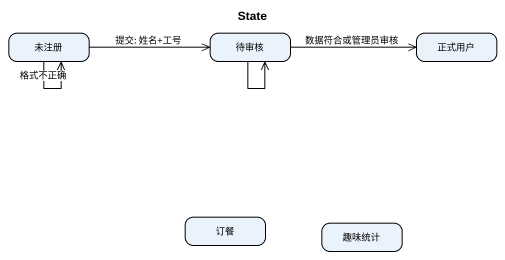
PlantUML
@startuml
title State
hide empty description
state 未注册
state 待审核
state 正式用户
state 订餐
state 趣味统计
未注册 --> 未注册 : 格式不正确
未注册 -right-> 待审核 : 提交: 姓名+工号
待审核 --> 待审核
待审核 -right-> 正式用户 : 数据符合或管理员审核
@enduml
